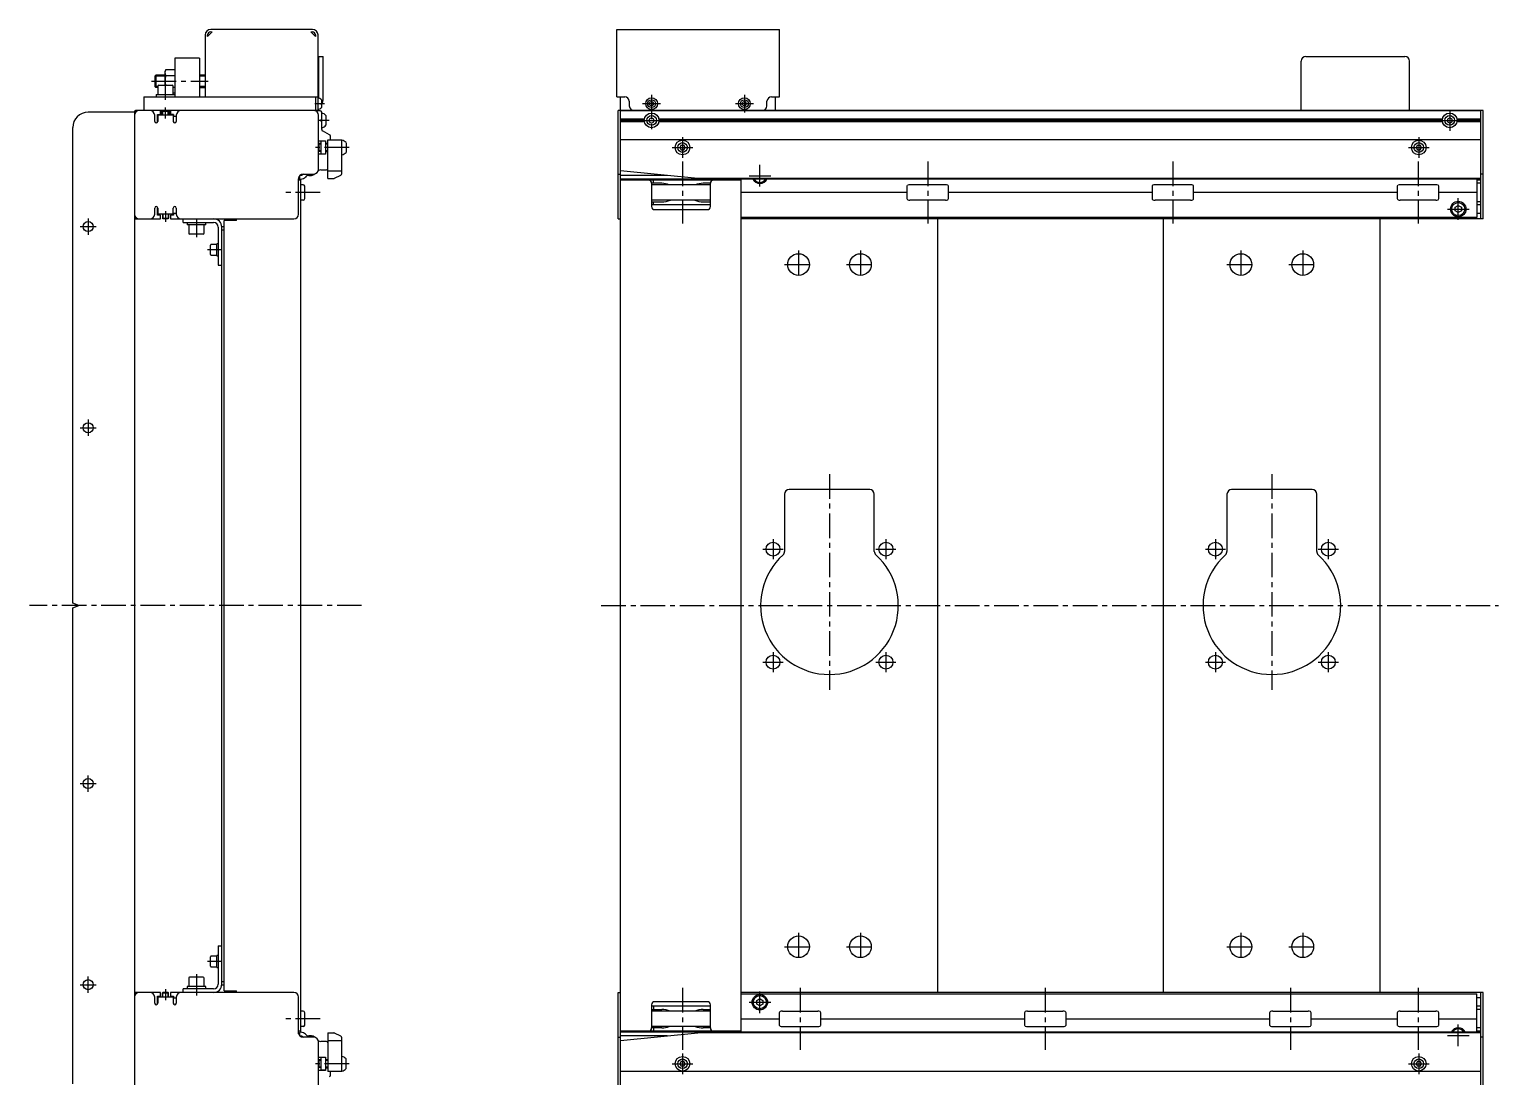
# Model space of a CAD drawing. Extents: x -10 to 1747, y -8 to 1151.
# Drawn here: x -10 to 940, y 474 to 1151 of the extents above; entities that cross this region are included whole.
import ezdxf

# ---------------------------------------------------------------- set-up
doc = ezdxf.new("R2010")
doc.units = 0
doc.header["$LTSCALE"] = 0.5
doc.linetypes.add('CENTER', pattern=[50.8, 31.75, -6.35, 6.35, -6.35])
for name, color, linetype in [('MSM_CENTER', 1, 'CENTER'), ('MSM_CONTINUOUS', 7, 'CONTINUOUS'), ('MSM_NARROW', 5, 'CONTINUOUS')]:
    doc.layers.add(name, color=color, linetype=linetype)

msp = doc.modelspace()

# ---------------------------------------------------------------- linework, layer by layer
at = {"layer": 'MSM_CENTER'}
for p, q in [((69, 1117.4), (105.6, 1117.4)), ((78, 1105.4), (78, 1116.9)), ((174.6, 1102.9), (180.8, 1102.9)), ((386.45, 1102.9), (398.05, 1102.9)), ((392.25, 1108.7), (392.25, 1085.3)), ((446.45, 1102.9), (458.05, 1102.9)), ((452.25, 1108.7), (452.25, 1097.1)), ((78, 1093.4), (78, 1100.4)), ((908.25, 1098.8), (908.25, 1085.3)), ((183.75, 1092.05), (177, 1092.05)), ((385.5, 1092.05), (399, 1092.05)), ((901.5, 1092.05), (915, 1092.05)), ((196.75, 1074.55), (175, 1074.55)), ((405.5, 1074.55), (419, 1074.55)), ((412.25, 1081.3), (412.25, 1067.8)), ((881.5, 1074.55), (895, 1074.55)), ((888.25, 1081.3), (888.25, 1067.8)), ((412.25, 1065.5), (412.25, 1025.5)), ((570.75, 1065.5), (570.75, 1025.5)), ((729.25, 1065.5), (729.25, 1025.5)), ((887.75, 1065.5), (887.75, 1025.5)), ((455.25, 1056.25), (469.25, 1056.25)), ((462.25, 1049.25), (462.25, 1063.25)), ((178, 1045.5), (155.5, 1045.5)), ((913.75, 1027.75), (913.75, 1041.75)), ((28, 1028.65), (28, 1018.15)), ((78, 1033.4), (78, 1026.4)), ((98, 1028.1), (98, 1016.6)), ((906.75, 1034.75), (920.75, 1034.75)), ((22.75, 1023.4), (33.25, 1023.4)), ((114.1, 1008.4), (105.1, 1008.4)), ((487.25, 1007.9), (487.25, 989.9)), ((527.25, 1007.9), (527.25, 989.9)), ((773.25, 1007.9), (773.25, 989.9)), ((813.25, 1007.9), (813.25, 989.9)), ((478.25, 998.9), (496.25, 998.9)), ((518.25, 998.9), (536.25, 998.9)), ((764.25, 998.9), (782.25, 998.9)), ((804.25, 998.9), (822.25, 998.9)), ((22.75, 893.4), (33.25, 893.4)), ((28, 898.65), (28, 888.15)), ((507.25, 863.4), (507.25, 723.9)), ((793.25, 863.4), (793.25, 723.9)), ((470.75, 821.4), (470.75, 808.4)), ((543.75, 821.4), (543.75, 808.4)), ((756.75, 821.4), (756.75, 808.4)), ((829.75, 821.4), (829.75, 808.4)), ((464.25, 814.9), (477.25, 814.9)), ((537.25, 814.9), (550.25, 814.9)), ((750.25, 814.9), (763.25, 814.9)), ((823.25, 814.9), (836.25, 814.9)), ((204.75, 778.4), (-10, 778.4)), ((359.75, 778.4), (939.85, 778.4)), ((464.25, 741.9), (477.25, 741.9)), ((470.75, 748.4), (470.75, 735.4)), ((537.25, 741.9), (550.25, 741.9)), ((543.75, 748.4), (543.75, 735.4)), ((750.25, 741.9), (763.25, 741.9)), ((756.75, 748.4), (756.75, 735.4)), ((823.25, 741.9), (836.25, 741.9)), ((829.75, 748.4), (829.75, 735.4)), ((28, 658.15), (28, 668.65)), ((22.75, 663.4), (33.25, 663.4)), ((487.25, 566.9), (487.25, 548.9)), ((527.25, 566.9), (527.25, 548.9)), ((773.25, 566.9), (773.25, 548.9)), ((813.25, 566.9), (813.25, 548.9)), ((478.25, 557.9), (496.25, 557.9)), ((518.25, 557.9), (536.25, 557.9)), ((764.25, 557.9), (782.25, 557.9)), ((804.25, 557.9), (822.25, 557.9)), ((114.1, 548.4), (105.1, 548.4)), ((22.75, 533.4), (33.25, 533.4)), ((28, 528.15), (28, 538.65)), ((98, 540.2), (98, 526.4)), ((78, 530.4), (78, 523.4)), ((412.25, 531.3), (412.25, 491.3)), ((462.25, 515.05), (462.25, 529.05)), ((488.25, 531.3), (488.25, 491.3)), ((646.75, 531.3), (646.75, 491.3)), ((805.25, 531.3), (805.25, 491.3)), ((887.75, 531.3), (887.75, 491.3)), ((455.25, 522.05), (469.25, 522.05)), ((178, 511.3), (155.5, 511.3)), ((913.75, 493.55), (913.75, 507.55)), ((906.75, 500.55), (920.75, 500.55)), ((412.25, 489), (412.25, 475.5)), ((888.25, 489), (888.25, 475.5)), ((196.75, 482.25), (175, 482.25)), ((405.5, 482.25), (419, 482.25)), ((881.5, 482.25), (895, 482.25))]:
    msp.add_line(p, q, dxfattribs=at)
at = {"layer": 'MSM_CONTINUOUS'}
for p, q in [((173, 1150.9), (107.2, 1150.9)), ((369.85, 1107.4), (369.85, 1150.9)), ((369.85, 1150.9), (474.85, 1150.9)), ((474.85, 1107.4), (474.85, 1150.9)), ((103.6, 1147.3), (103.6, 1107.4)), ((108.2, 1149.3), (105.2, 1146.3)), ((105.2, 1146.3), (105.2, 1147.3)), ((107.2, 1149.3), (108.2, 1149.3)), ((175, 1146.3), (172, 1149.3)), ((172, 1149.3), (173, 1149.3)), ((175, 1147.3), (175, 1146.3)), ((176.6, 1098.4), (176.6, 1147.3)), ((100, 1132.4), (84, 1132.4)), ((84, 1132.4), (84, 1107.4)), ((100, 1132.4), (100, 1107.4)), ((177, 1133.4), (177, 1106.6)), ((177, 1133.4), (180, 1133.4)), ((180, 1106.4), (180, 1133.4)), ((812.25, 1098.4), (812.25, 1130.4)), ((815.25, 1133.4), (879.25, 1133.4)), ((882.25, 1098.4), (882.25, 1130.4)), ((71, 1120.72), (71.68, 1121.4)), ((77.5, 1121.4), (71.68, 1121.4)), ((71.68, 1121.4), (71.68, 1113.4)), ((78.22, 1124.91), (77.5, 1123.65)), ((77.5, 1123.65), (77.5, 1114.9)), ((78.22, 1124.91), (84, 1124.91)), ((78.22, 1121.15), (84, 1121.15)), ((103.6, 1121.4), (100, 1121.4)), ((71, 1120.72), (71, 1114.08)), ((71.68, 1113.4), (71, 1114.08)), ((73, 1113.4), (71.68, 1113.4)), ((73, 1114.3), (73, 1108.9)), ((73.6, 1114.9), (82.4, 1114.9)), ((83, 1108.9), (83, 1114.3)), ((83, 1113.65), (84, 1113.65)), ((100, 1113.4), (103.6, 1113.4)), ((64, 1107.4), (64, 1098.4)), ((64, 1107.4), (176.6, 1107.4)), ((71.9, 1108.9), (71.9, 1107.4)), ((71.9, 1108.9), (84, 1108.9)), ((83, 1109.89), (84, 1109.89)), ((175, 1107.4), (175, 1098.4)), ((178.8, 1105.42), (178.8, 1100.37)), ((369.85, 1107.4), (374.85, 1107.4)), ((372.25, 449.4), (372.25, 1107.4)), ((377.85, 1104.4), (377.85, 1101.4)), ((392.25, 1104.34), (391, 1103.62)), ((391, 1102.18), (391, 1103.62)), ((391, 1102.18), (392.25, 1101.46)), ((393.5, 1103.62), (392.25, 1104.34)), ((392.25, 1101.46), (393.5, 1102.18)), ((393.5, 1102.18), (393.5, 1103.62)), ((452.25, 1104.34), (451, 1103.62)), ((451, 1102.18), (451, 1103.62)), ((451, 1102.18), (452.25, 1101.46)), ((453.5, 1103.62), (452.25, 1104.34)), ((452.25, 1101.46), (453.5, 1102.18)), ((453.5, 1102.18), (453.5, 1103.62)), ((466.85, 1101.4), (466.85, 1104.4)), ((469.85, 1107.4), (474.85, 1107.4)), ((472.25, 1107.4), (472.25, 1098.4)), ((58, 1097.4), (28, 1097.4)), ((58, 1097.9), (58, 458.9)), ((176.6, 1098.4), (58.5, 1098.4)), ((71, 1091.4), (71, 1095.4)), ((72.75, 1090.9), (72.75, 1095.9)), ((72.75, 1095.9), (76, 1095.9)), ((73, 1095.9), (73, 1091.4)), ((83, 1095.4), (73, 1095.4)), ((74.75, 1095.9), (74.75, 1098.4)), ((75, 1098.4), (75, 1095.9)), ((76.38, 1098.4), (76, 1098.02)), ((76, 1095.4), (76, 1098.02)), ((76, 1098.02), (80, 1098.02)), ((80, 1098.02), (79.62, 1098.4)), ((80, 1095.4), (80, 1098.02)), ((83.25, 1095.9), (80, 1095.9)), ((81, 1095.9), (81, 1098.4)), ((81.25, 1098.4), (81.25, 1095.9)), ((83, 1095.9), (83, 1091.4)), ((83.25, 1095.9), (83.25, 1094.9)), ((83.25, 1094.9), (85, 1094.9)), ((85, 1095.4), (85, 1091.4)), ((178, 1098.35), (174.55, 1098.35)), ((177, 1060.6), (177, 1095.4)), ((178.5, 1092.05), (179, 1092.92)), ((179, 1086.15), (179, 1097.35)), ((181.75, 1095.17), (181.75, 1088.92)), ((929.85, 1098.4), (370.65, 1098.4)), ((370.65, 1028.4), (370.65, 1098.4)), ((928.25, 1098.35), (372.25, 1098.35)), ((387.58, 1092.92), (372.25, 1092.92)), ((392.25, 1093.78), (390.75, 1092.92)), ((390.75, 1092.92), (390.75, 1091.18)), ((393.75, 1092.92), (392.25, 1093.78)), ((393.75, 1091.18), (393.75, 1092.92)), ((903.58, 1092.92), (396.92, 1092.92)), ((397.25, 1098.35), (397.25, 1098.4)), ((427.25, 1098.4), (427.25, 1098.35)), ((908.25, 1093.78), (906.75, 1092.92)), ((906.75, 1092.92), (906.75, 1091.18)), ((909.75, 1092.92), (908.25, 1093.78)), ((909.75, 1091.18), (909.75, 1092.92)), ((928.25, 1092.92), (912.92, 1092.92)), ((928.25, 1028.4), (928.25, 1098.4)), ((929.85, 1028.4), (929.85, 1098.4)), ((18, 779.9), (18, 1087.4)), ((72.87, 1090.9), (72.75, 1090.9)), ((179, 1091.18), (178.5, 1092.05)), ((184.07, 1082.83), (179.53, 1085.27)), ((387.5, 1092.05), (372.25, 1092.05)), ((387.58, 1091.18), (372.25, 1091.18)), ((390.75, 1091.18), (392.25, 1090.32)), ((392.25, 1090.32), (393.75, 1091.18)), ((903.58, 1091.18), (396.92, 1091.18)), ((903.5, 1092.05), (397, 1092.05)), ((906.75, 1091.18), (908.25, 1090.32)), ((908.25, 1090.32), (909.75, 1091.18)), ((928.25, 1091.18), (912.92, 1091.18)), ((928.25, 1092.05), (913, 1092.05)), ((177, 1078.8), (181.5, 1078.8)), ((177.43, 1077.05), (177, 1076.62)), ((178.5, 1077.05), (177.43, 1077.05)), ((177.43, 1072.05), (177.43, 1077.05)), ((181.5, 1078.55), (178.5, 1078.55)), ((178.5, 1078.55), (178.5, 1070.55)), ((181.5, 1078.8), (181.5, 1070.3)), ((181.5, 1077.3), (183, 1077.3)), ((183, 1077.05), (181.5, 1077.05)), ((183, 1054.55), (183, 1079.55)), ((183, 1079.55), (192, 1079.55)), ((184.6, 1079.55), (184.6, 1081.95)), ((192, 1057.67), (192, 1079.55)), ((194.75, 1077.67), (194.75, 1071.42)), ((928.25, 1079.55), (372.25, 1079.55)), ((411.38, 1076.05), (410.52, 1074.55)), ((410.52, 1074.55), (411.38, 1073.05)), ((411.38, 1076.05), (413.12, 1076.05)), ((413.98, 1074.55), (413.12, 1076.05)), ((413.12, 1073.05), (413.98, 1074.55)), ((887.38, 1076.05), (886.52, 1074.55)), ((886.52, 1074.55), (887.38, 1073.05)), ((887.38, 1076.05), (889.12, 1076.05)), ((889.98, 1074.55), (889.12, 1076.05)), ((889.12, 1073.05), (889.98, 1074.55)), ((177, 1072.48), (177.43, 1072.05)), ((181.5, 1070.3), (177, 1070.3)), ((178.5, 1072.05), (177.43, 1072.05)), ((178.5, 1070.55), (181.5, 1070.55)), ((181.5, 1072.05), (183, 1072.05)), ((183, 1071.8), (181.5, 1071.8)), ((411.38, 1073.05), (413.12, 1073.05)), ((887.38, 1073.05), (889.12, 1073.05)), ((164, 1031.4), (164, 1054.4)), ((164.08, 1055.09), (164.08, 1053.4)), ((164.6, 1055.76), (164.6, 1054.65)), ((167, 1057.4), (173.8, 1057.4)), ((170.74, 1056.55), (172.36, 1056.55)), ((174.48, 1057.43), (174.54, 1057.49)), ((178.34, 1060.05), (182, 1060.05)), ((183, 1059.55), (192, 1059.55)), ((183, 1054.55), (186.76, 1054.55)), ((187.21, 1054.66), (191.45, 1056.77)), ((370.65, 1057.4), (372.25, 1057.4)), ((422.25, 1054.55), (372.25, 1059.55)), ((402.25, 1056.55), (372.25, 1056.55)), ((928.25, 1054.55), (422.25, 1054.55)), ((929.85, 1057.4), (928.25, 1057.4)), ((165.5, 1053.4), (164, 1053.4)), ((165.1, 1054.15), (165.6, 1054.15)), ((165.5, 503.4), (165.5, 1053.4)), ((167, 1050.5), (165.5, 1050.5)), ((168, 1041.5), (168, 1049.5)), ((928.25, 1054.15), (372.25, 1054.15)), ((450.25, 1053.4), (372.25, 1053.4)), ((398.82, 1051.4), (392.25, 1051.4)), ((392.25, 1051.4), (392.25, 1036.4)), ((430.25, 1050.5), (392.25, 1050.5)), ((393.38, 1051.4), (393.38, 1053.4)), ((430.25, 1051.4), (425.68, 1051.4)), ((430.25, 1036.4), (430.25, 1051.4)), ((431.12, 1053.4), (431.12, 1053.05)), ((450.25, 502.65), (450.25, 1054.15)), ((557.31, 1045.5), (450.25, 1045.5)), ((462.25, 1053.94), (461.89, 1054.15)), ((462.61, 1054.15), (462.25, 1053.94)), ((557.31, 1049.5), (557.31, 1041.5)), ((582.22, 1050.5), (559.28, 1050.5)), ((584.19, 1041.5), (584.19, 1049.5)), ((715.81, 1045.5), (584.19, 1045.5)), ((715.81, 1049.5), (715.81, 1041.5)), ((740.72, 1050.5), (717.78, 1050.5)), ((742.69, 1041.5), (742.69, 1049.5)), ((874.31, 1045.5), (742.69, 1045.5)), ((874.31, 1049.5), (874.31, 1041.5)), ((899.22, 1050.5), (876.28, 1050.5)), ((901.19, 1041.5), (901.19, 1049.5)), ((925.75, 1045.5), (901.19, 1045.5)), ((925.75, 1054.15), (925.75, 1029.4)), ((928.25, 1053.4), (925.75, 1053.4)), ((928.25, 1051.4), (925.75, 1051.4)), ((71, 1031.4), (71, 1035.4)), ((72.75, 1035.9), (72.87, 1035.9)), ((72.75, 1030.9), (72.75, 1035.9)), ((73, 1035.4), (73, 1031.4)), ((83, 1031.4), (83, 1035.4)), ((85, 1035.4), (85, 1031.4)), ((167, 1040.5), (165.5, 1040.5)), ((430.25, 1040.5), (392.25, 1040.5)), ((392.25, 1039.4), (398.82, 1039.4)), ((430.25, 1037.4), (392.25, 1037.4)), ((393.38, 1037.4), (393.38, 1039.4)), ((425.68, 1039.4), (430.25, 1039.4)), ((582.22, 1040.5), (559.28, 1040.5)), ((740.72, 1040.5), (717.78, 1040.5)), ((899.22, 1040.5), (876.28, 1040.5)), ((911.75, 1035.9), (913.75, 1037.06)), ((911.75, 1033.6), (911.75, 1035.9)), ((913.75, 1037.06), (915.75, 1035.9)), ((915.75, 1035.9), (915.75, 1033.6)), ((928.25, 1039.4), (925.75, 1039.4)), ((928.25, 1037.4), (925.75, 1037.4)), ((58.5, 1028.4), (74.75, 1028.4)), ((74.75, 1030.9), (72.75, 1030.9)), ((83, 1031.4), (73, 1031.4)), ((74.75, 1028.4), (74.75, 1030.9)), ((76, 1031.4), (76, 1028.78)), ((76.38, 1028.4), (76, 1028.78)), ((76, 1028.78), (80, 1028.78)), ((79.62, 1028.4), (76.38, 1028.4)), ((80, 1028.78), (79.62, 1028.4)), ((80, 1031.4), (80, 1028.78)), ((83.25, 1030.9), (81.25, 1030.9)), ((81.25, 1030.9), (81.25, 1028.4)), ((81.25, 1028.4), (161, 1028.4)), ((83.25, 1031.9), (83.25, 1030.9)), ((85, 1031.9), (83.25, 1031.9)), ((89.4, 1026.1), (89.4, 1028.4)), ((89.4, 1026.1), (109.1, 1026.1)), ((91.9, 1026.1), (91.9, 1024.6)), ((104.1, 1024.6), (104.1, 1026.1)), ((124, 1027.4), (116, 1027.4)), ((116, 529.4), (116, 1027.4)), ((124, 1027.4), (124, 1028.4)), ((370.65, 1028.4), (372.25, 1028.4)), ((394.25, 1034.4), (428.25, 1034.4)), ((925.75, 1029.4), (450.25, 1029.4)), ((929.85, 1028.4), (450.25, 1028.4)), ((577.25, 528.4), (577.25, 1028.4)), ((723.25, 528.4), (723.25, 1028.4)), ((863.25, 528.4), (863.25, 1028.4)), ((913.75, 1032.44), (911.75, 1033.6)), ((915.75, 1033.6), (913.75, 1032.44)), ((928.25, 1031.9), (925.75, 1031.9)), ((104.1, 1024.6), (91.9, 1024.6)), ((93, 1024.6), (93, 1019.2)), ((102.4, 1018.6), (93.6, 1018.6)), ((103, 1019.2), (103, 1024.6)), ((112.1, 1023.1), (112.1, 998.4)), ((114.4, 533.4), (114.4, 1023.4)), ((114.4, 1023.4), (116, 1023.4)), ((114.4, 1021.4), (116, 1021.4)), ((107.1, 1005.3), (107.1, 1011.5)), ((111.1, 1011.9), (107.5, 1011.9)), ((112.1, 1012.2), (111.1, 1012.2)), ((111.1, 1004.6), (111.1, 1012.2)), ((107.5, 1004.9), (111.1, 1004.9)), ((111.1, 1004.6), (112.1, 1004.6)), ((112.1, 998.4), (114.4, 998.4)), ((478.25, 850.4), (478.25, 813.5)), ((533.25, 853.4), (481.25, 853.4)), ((536.25, 813.5), (536.25, 850.4)), ((764.25, 850.4), (764.25, 813.5)), ((819.25, 853.4), (767.25, 853.4)), ((822.25, 813.5), (822.25, 850.4)), ((22, 778.4), (18, 779.9)), ((18, 776.9), (22, 778.4)), ((18, 469.4), (18, 776.9)), ((107.1, 545.3), (107.1, 551.5)), ((111.1, 551.9), (107.5, 551.9)), ((112.1, 552.2), (111.1, 552.2)), ((111.1, 544.6), (111.1, 552.2)), ((112.1, 558.4), (112.1, 533.7)), ((112.1, 558.4), (114.4, 558.4)), ((107.5, 544.9), (111.1, 544.9)), ((111.1, 544.6), (112.1, 544.6)), ((91.9, 532.2), (91.9, 530.7)), ((104.1, 532.2), (91.9, 532.2)), ((93, 537.6), (93, 532.2)), ((102.4, 538.2), (93.6, 538.2)), ((103, 532.2), (103, 537.6)), ((104.1, 530.7), (104.1, 532.2)), ((114.4, 535.4), (116, 535.4)), ((114.4, 533.4), (116, 533.4)), ((74.75, 528.4), (58.5, 528.4)), ((71, 521.4), (71, 525.4)), ((72.75, 520.9), (72.75, 525.9)), ((72.75, 525.9), (74.75, 525.9)), ((73, 525.4), (73, 521.4)), ((83, 525.4), (73, 525.4)), ((74.75, 525.9), (74.75, 528.4)), ((76.38, 528.4), (76, 528.02)), ((76, 525.4), (76, 528.02)), ((76, 528.02), (80, 528.02)), ((79.62, 528.4), (76.38, 528.4)), ((80, 528.02), (79.62, 528.4)), ((80, 525.4), (80, 528.02)), ((81.25, 528.4), (81.25, 525.9)), ((161, 528.4), (81.25, 528.4)), ((81.25, 525.9), (83.25, 525.9)), ((83, 525.4), (83, 521.4)), ((83.25, 525.9), (83.25, 524.9)), ((83.25, 524.9), (85, 524.9)), ((85, 525.4), (85, 521.4)), ((109.1, 530.7), (89.4, 530.7)), ((89.4, 528.4), (89.4, 530.7)), ((116, 529.4), (124, 529.4)), ((124, 528.4), (124, 529.4)), ((164, 502.4), (164, 525.4)), ((370.65, 528.4), (372.25, 528.4)), ((370.65, 458.4), (370.65, 528.4)), ((929.85, 528.4), (450.25, 528.4)), ((450.25, 527.4), (925.75, 527.4)), ((460.25, 523.2), (462.25, 524.36)), ((460.25, 520.9), (460.25, 523.2)), ((462.25, 524.36), (464.25, 523.2)), ((464.25, 523.2), (464.25, 520.9)), ((925.75, 502.65), (925.75, 527.4)), ((928.25, 524.9), (925.75, 524.9)), ((928.25, 458.4), (928.25, 528.4)), ((929.85, 458.4), (929.85, 528.4)), ((72.87, 520.9), (72.75, 520.9)), ((167, 516.3), (165.5, 516.3)), ((168, 507.3), (168, 515.3)), ((392.25, 520.4), (392.25, 505.4)), ((430.25, 519.4), (392.25, 519.4)), ((392.25, 517.4), (398.82, 517.4)), ((430.25, 516.3), (392.25, 516.3)), ((393.38, 519.4), (393.38, 517.4)), ((428.25, 522.4), (394.25, 522.4)), ((425.68, 517.4), (430.25, 517.4)), ((430.25, 505.4), (430.25, 520.4)), ((462.25, 519.74), (460.25, 520.9)), ((464.25, 520.9), (462.25, 519.74)), ((474.81, 515.3), (474.81, 507.3)), ((476.78, 516.3), (499.72, 516.3)), ((501.69, 507.3), (501.69, 515.3)), ((633.31, 515.3), (633.31, 507.3)), ((635.28, 516.3), (658.22, 516.3)), ((660.19, 507.3), (660.19, 515.3)), ((791.81, 515.3), (791.81, 507.3)), ((793.78, 516.3), (816.72, 516.3)), ((818.69, 507.3), (818.69, 515.3)), ((874.31, 515.3), (874.31, 507.3)), ((876.28, 516.3), (899.22, 516.3)), ((901.19, 507.3), (901.19, 515.3)), ((928.25, 519.4), (925.75, 519.4)), ((928.25, 517.4), (925.75, 517.4)), ((167, 506.3), (165.5, 506.3)), ((430.25, 506.3), (392.25, 506.3)), ((398.82, 505.4), (392.25, 505.4)), ((393.38, 505.4), (393.38, 503.4)), ((430.25, 505.4), (425.68, 505.4)), ((431.12, 503.4), (431.12, 503.75)), ((450.25, 511.3), (474.81, 511.3)), ((476.78, 506.3), (499.72, 506.3)), ((501.69, 511.3), (633.31, 511.3)), ((635.28, 506.3), (658.22, 506.3)), ((660.19, 511.3), (791.81, 511.3)), ((793.78, 506.3), (816.72, 506.3)), ((818.69, 511.3), (874.31, 511.3)), ((876.28, 506.3), (899.22, 506.3)), ((901.19, 511.3), (925.75, 511.3)), ((928.25, 505.4), (925.75, 505.4)), ((165.5, 503.4), (164, 503.4)), ((164.08, 501.71), (164.08, 503.4)), ((164.6, 502.15), (164.6, 501.04)), ((165.6, 502.65), (165.1, 502.65)), ((173.8, 499.4), (167, 499.4)), ((172.36, 500.25), (170.74, 500.25)), ((174.54, 499.31), (174.48, 499.37)), ((177, 461.4), (177, 496.2)), ((182, 496.75), (178.34, 496.75)), ((183, 502.25), (186.76, 502.25)), ((183, 502.25), (183, 477.25)), ((183, 497.25), (192, 497.25)), ((191.45, 500.03), (187.21, 502.14)), ((192, 477.25), (192, 499.13)), ((370.65, 499.4), (372.25, 499.4)), ((450.25, 503.4), (372.25, 503.4)), ((928.25, 502.65), (372.25, 502.65)), ((372.25, 497.25), (422.25, 502.25)), ((402.25, 500.25), (372.25, 500.25)), ((928.25, 502.25), (422.25, 502.25)), ((913.39, 502.65), (913.75, 502.86)), ((913.75, 502.86), (914.11, 502.65)), ((928.25, 503.4), (925.75, 503.4)), ((929.85, 499.4), (928.25, 499.4)), ((177, 486.5), (181.5, 486.5)), ((177.43, 484.75), (177, 484.32)), ((178.5, 484.75), (177.43, 484.75)), ((177.43, 479.75), (177.43, 484.75)), ((181.5, 486.25), (178.5, 486.25)), ((178.5, 486.25), (178.5, 478.25)), ((181.5, 486.5), (181.5, 478)), ((181.5, 485), (183, 485)), ((183, 484.75), (181.5, 484.75)), ((194.75, 479.12), (194.75, 485.37)), ((177, 480.18), (177.43, 479.75)), ((181.5, 478), (177, 478)), ((178.5, 479.75), (177.43, 479.75)), ((178.5, 478.25), (181.5, 478.25)), ((181.5, 479.75), (183, 479.75)), ((183, 479.5), (181.5, 479.5)), ((192, 477.25), (183, 477.25)), ((184.6, 474.85), (184.6, 477.25)), ((928.25, 477.25), (372.25, 477.25)), ((411.38, 483.75), (410.52, 482.25)), ((410.52, 482.25), (411.38, 480.75)), ((413.12, 483.75), (411.38, 483.75)), ((413.12, 480.75), (411.38, 480.75)), ((413.98, 482.25), (413.12, 483.75)), ((413.12, 480.75), (413.98, 482.25)), ((887.38, 483.75), (886.52, 482.25)), ((886.52, 482.25), (887.38, 480.75)), ((889.12, 483.75), (887.38, 483.75)), ((889.12, 480.75), (887.38, 480.75)), ((889.98, 482.25), (889.12, 483.75)), ((889.12, 480.75), (889.98, 482.25))]:
    msp.add_line(p, q, dxfattribs=at)
for centre, radius in [((392.25, 1102.9), 3.8), ((392.25, 1102.9), 2.53), ((452.25, 1102.9), 3.8), ((452.25, 1102.9), 2.53), ((392.25, 1092.05), 4.75), ((392.25, 1092.05), 3.13), ((908.25, 1092.05), 4.75), ((908.25, 1092.05), 3.13), ((412.25, 1074.55), 4.75), ((412.25, 1074.55), 3.13), ((888.25, 1074.55), 4.75), ((888.25, 1074.55), 3.13), ((913.75, 1034.75), 5), ((913.75, 1034.75), 4.25), ((28, 1023.4), 3.25), ((487.25, 998.9), 7), ((527.25, 998.9), 7), ((773.25, 998.9), 7), ((813.25, 998.9), 7), ((28, 893.4), 3.25), ((470.75, 814.9), 4.5), ((543.75, 814.9), 4.5), ((756.75, 814.9), 4.5), ((829.75, 814.9), 4.5), ((470.75, 741.9), 4.5), ((543.75, 741.9), 4.5), ((756.75, 741.9), 4.5), ((829.75, 741.9), 4.5), ((28, 663.4), 3.25), ((487.25, 557.9), 7), ((527.25, 557.9), 7), ((773.25, 557.9), 7), ((813.25, 557.9), 7), ((28, 533.4), 3.25), ((462.25, 522.05), 5), ((462.25, 522.05), 4.25), ((412.25, 482.25), 4.75), ((412.25, 482.25), 3.13), ((888.25, 482.25), 4.75), ((888.25, 482.25), 3.13)]:
    msp.add_circle(centre, radius, dxfattribs=at)
for centre, radius, start, end in [((107.2, 1147.3), 3.6, 90, 180), ((173, 1147.3), 3.6, 0, 90), ((107.2, 1147.3), 2, 90, 180), ((173, 1147.3), 2, 0, 90), ((815.25, 1130.4), 3, 90, 180), ((879.25, 1130.4), 3, 0, 90), ((81.12, 1123.03), 3.45, 147.05809, 212.94191), ((91.18, 1117.37), 13.5, 163.7284, 190.55098), ((73.6, 1114.3), 0.6, 90, 180), ((82.4, 1114.3), 0.6, 0, 90), ((175.9, 1102.96), 3.8, 40.35915, 79.45237), ((172, 1106.4), 8, 328.21167, 0), ((374.85, 1104.4), 3, 0, 90), ((469.85, 1104.4), 3, 90, 180), ((28, 1087.4), 10, 90, 180), ((58.5, 1097.9), 0.5, 90, 180), ((61, 1095.4), 3, 90, 180), ((68, 1095.4), 3, 0, 90), ((88, 1095.4), 3, 90, 180), ((174, 1095.4), 3, 0, 90), ((175.9, 1102.84), 3.8, 280.54763, 319.64085), ((178, 1097.35), 1, 0, 90), ((178.1, 1092.14), 4.75, 39.77311, 79.06843), ((380.85, 1101.4), 3, 180, 270), ((463.85, 1101.4), 3, 270, 0), ((72, 1091.4), 1, 180, 0), ((84, 1091.4), 1, 180, 0), ((178.1, 1091.96), 4.75, 280.93157, 320.22689), ((180, 1086.15), 1, 180, 241.82141), ((183.6, 1081.95), 1, 0, 61.82141), ((191.1, 1074.64), 4.75, 39.77311, 79.06843), ((191.1, 1074.46), 4.75, 280.93157, 320.22689), ((167, 1054.4), 3, 90, 180), ((165.6, 1057.85), 2, 238.60552, 245.33635), ((164.9, 1055.76), 0.3, 116.65416, 180), ((165.1, 1054.65), 0.5, 180, 270), ((165.6, 1057.85), 1.25, 245.73782, 338.43652), ((165.6, 1057.85), 3.7, 270, 320.07449), ((170.74, 1053.55), 3, 90, 140.0745), ((172.36, 1059.55), 3, 270, 315), ((173.8, 1060.6), 3.2, 270, 0), ((178.34, 1057.05), 3, 90, 119.66548), ((182, 1061.05), 1, 270, 0), ((186.76, 1055.55), 1, 270, 296.56505), ((191, 1057.67), 1, 296.56505, 0), ((167, 1049.5), 1, 0, 90), ((390.25, 1051.4), 2, 360, 90), ((398.09, 1033.66), 17.75, 71.52352, 87.64045), ((425.94, 1034.64), 16.76, 90.88764, 108.88418), ((432.25, 1051.4), 2, 90, 180), ((462.25, 1056.25), 5, 204.83459, 335.16541), ((462.25, 1056.25), 4.25, 209.61158, 330.38842), ((558.18, 1049.38), 0.882, 115.53281, 172.10275), ((559.26, 1047.09), 3.41, 89.66873, 115.24537), ((582.24, 1047.09), 3.41, 64.75463, 90.33127), ((583.32, 1049.38), 0.882, 7.89725, 64.46719), ((716.68, 1049.38), 0.882, 115.53281, 172.10275), ((717.76, 1047.09), 3.41, 89.66873, 115.24537), ((740.74, 1047.09), 3.41, 64.75463, 90.33127), ((741.82, 1049.38), 0.882, 7.89725, 64.46719), ((875.18, 1049.38), 0.882, 115.53281, 172.10275), ((876.26, 1047.09), 3.41, 89.66873, 115.24537), ((899.24, 1047.09), 3.41, 64.75463, 90.33127), ((900.32, 1049.38), 0.882, 7.89725, 64.46719), ((72, 1035.4), 1, 0, 180), ((84, 1035.4), 1, 0, 180), ((167, 1041.5), 1, 270, 0), ((394.25, 1036.4), 2, 180, 270), ((398.6, 1055.25), 15.85, 270.80489, 291.4888), ((426.42, 1057.22), 17.83, 249.62634, 267.6096), ((428.25, 1036.4), 2, 270, 0), ((558.18, 1041.62), 0.882, 187.89725, 244.46719), ((559.26, 1043.91), 3.41, 244.75463, 270.33127), ((582.24, 1043.91), 3.41, 269.66873, 295.24537), ((583.32, 1041.62), 0.882, 295.53281, 352.10275), ((716.68, 1041.62), 0.882, 187.89725, 244.46719), ((717.76, 1043.91), 3.41, 244.75463, 270.33127), ((740.74, 1043.91), 3.41, 269.66873, 295.24537), ((741.82, 1041.62), 0.882, 295.53281, 352.10275), ((875.18, 1041.62), 0.882, 187.89725, 244.46719), ((876.26, 1043.91), 3.41, 244.75463, 270.33127), ((899.24, 1043.91), 3.41, 269.66873, 295.24537), ((900.32, 1041.62), 0.882, 295.53281, 352.10275), ((61, 1031.4), 3, 180, 270), ((58.5, 1028.9), 0.5, 180, 270), ((68, 1031.4), 3, 270, 0), ((88, 1031.4), 3, 180, 270), ((109.1, 1023.1), 5.3, 0, 90), ((109.1, 1023.1), 3, 0, 90), ((161, 1031.4), 3, 270, 0), ((93.6, 1019.2), 0.6, 180, 270), ((102.4, 1019.2), 0.6, 270, 0), ((107.5, 1011.5), 0.4, 90, 180), ((107.5, 1005.3), 0.4, 180, 270), ((481.25, 850.4), 3, 90, 180), ((533.25, 850.4), 3, 360, 90), ((767.25, 850.4), 3, 90, 180), ((819.25, 850.4), 3, 0, 90), ((507.25, 778.4), 44.5, 132.35205, 47.64795), ((475.25, 813.5), 3, 312.35205, 0), ((539.25, 813.5), 3, 180, 227.64795), ((793.25, 778.4), 44.5, 132.35205, 47.64795), ((761.25, 813.5), 3, 312.35205, 360), ((825.25, 813.5), 3, 180, 227.64795), ((107.5, 551.5), 0.4, 90, 180), ((107.5, 545.3), 0.4, 180, 270), ((93.6, 537.6), 0.6, 90, 180), ((102.4, 537.6), 0.6, 0, 90), ((109.1, 533.7), 5.3, 270, 0), ((109.1, 533.7), 3, 270, 0), ((58.5, 527.9), 0.5, 90, 180), ((61, 525.4), 3, 90, 180), ((68, 525.4), 3, 0, 90), ((88, 525.4), 3, 90, 180), ((161, 525.4), 3, 0, 90), ((72, 521.4), 1, 180, 0), ((84, 521.4), 1, 180, 0), ((167, 515.3), 1, 0, 90), ((394.25, 520.4), 2, 90, 180), ((398.6, 501.55), 15.85, 68.5112, 89.19511), ((426.42, 499.58), 17.83, 92.3904, 110.37366), ((428.25, 520.4), 2, 360, 90), ((475.68, 515.18), 0.882, 115.53281, 172.10275), ((476.76, 512.89), 3.41, 89.66873, 115.24537), ((499.74, 512.89), 3.41, 64.75463, 90.33127), ((500.82, 515.18), 0.882, 7.89725, 64.46719), ((634.18, 515.18), 0.882, 115.53281, 172.10275), ((635.26, 512.89), 3.41, 89.66873, 115.24537), ((658.24, 512.89), 3.41, 64.75463, 90.33127), ((659.32, 515.18), 0.882, 7.89725, 64.46719), ((792.68, 515.18), 0.882, 115.53281, 172.10275), ((793.76, 512.89), 3.41, 89.66873, 115.24537), ((816.74, 512.89), 3.41, 64.75463, 90.33127), ((817.82, 515.18), 0.882, 7.89725, 64.46719), ((875.18, 515.18), 0.882, 115.53281, 172.10275), ((876.26, 512.89), 3.41, 89.66873, 115.24537), ((899.24, 512.89), 3.41, 64.75463, 90.33127), ((900.32, 515.18), 0.882, 7.89725, 64.46719), ((167, 507.3), 1, 270, 0), ((390.25, 505.4), 2, 270, 0), ((398.09, 523.14), 17.75, 272.35955, 288.47648), ((425.94, 522.16), 16.76, 251.11582, 269.11236), ((432.25, 505.4), 2, 180, 270), ((475.68, 507.42), 0.882, 187.89725, 244.46719), ((476.76, 509.71), 3.41, 244.75463, 270.33127), ((499.74, 509.71), 3.41, 269.66873, 295.24537), ((500.82, 507.42), 0.882, 295.53281, 352.10275), ((634.18, 507.42), 0.882, 187.89725, 244.46719), ((635.26, 509.71), 3.41, 244.75463, 270.33127), ((658.24, 509.71), 3.41, 269.66873, 295.24537), ((659.32, 507.42), 0.882, 295.53281, 352.10275), ((792.68, 507.42), 0.882, 187.89725, 244.46719), ((793.76, 509.71), 3.41, 244.75463, 270.33127), ((816.74, 509.71), 3.41, 269.66873, 295.24537), ((817.82, 507.42), 0.882, 295.53281, 352.10275), ((875.18, 507.42), 0.882, 187.89725, 244.46719), ((876.26, 509.71), 3.41, 244.75463, 270.33127), ((899.24, 509.71), 3.41, 269.66873, 295.24537), ((900.32, 507.42), 0.882, 295.53281, 352.10275), ((913.75, 500.55), 5, 24.83459, 155.16541), ((913.75, 500.55), 4.25, 29.61158, 150.38842), ((167, 502.4), 3, 180, 270), ((165.6, 498.95), 2, 114.66365, 121.39448), ((165.1, 502.15), 0.5, 90, 180), ((164.9, 501.04), 0.3, 180, 243.34584), ((165.6, 498.95), 1.25, 21.56348, 114.26218), ((165.6, 498.95), 3.7, 39.9255, 90), ((170.74, 503.25), 3, 219.92551, 270), ((172.36, 497.25), 3, 45, 90), ((173.8, 496.2), 3.2, 0, 90), ((178.34, 499.75), 3, 240.33452, 270), ((182, 495.75), 1, 0, 90), ((186.76, 501.25), 1, 63.43495, 90), ((191, 499.13), 1, 0, 63.43495), ((191.1, 482.34), 4.75, 39.77311, 79.06843), ((191.1, 482.16), 4.75, 280.93157, 320.22689), ((183.6, 474.85), 1, 298.17859, 0)]:
    msp.add_arc(centre, radius, start, end, dxfattribs=at)
at = {"layer": 'MSM_NARROW'}
for p, q in [((77.5, 1120.72), (71, 1120.72)), ((73, 1114.08), (71, 1114.08)), ((103.6, 1120.72), (100, 1120.72)), ((103.6, 1114.08), (100, 1114.08)), ((75.54, 1095.9), (75.54, 1098.4)), ((76.38, 1095.4), (76.38, 1098.4)), ((79.62, 1095.4), (79.62, 1098.4)), ((80.46, 1095.9), (80.46, 1098.4)), ((178.5, 1076.62), (177, 1076.62)), ((183, 1076.62), (181.5, 1076.62)), ((178.5, 1072.48), (177, 1072.48)), ((183, 1072.48), (181.5, 1072.48)), ((76.38, 1031.4), (76.38, 1028.4)), ((79.62, 1031.4), (79.62, 1028.4)), ((76.38, 525.4), (76.38, 528.4)), ((79.62, 525.4), (79.62, 528.4)), ((178.5, 484.32), (177, 484.32)), ((178.5, 480.18), (177, 480.18)), ((183, 484.32), (181.5, 484.32)), ((183, 480.18), (181.5, 480.18))]:
    msp.add_line(p, q, dxfattribs=at)

doc.saveas('drawing.dxf')
